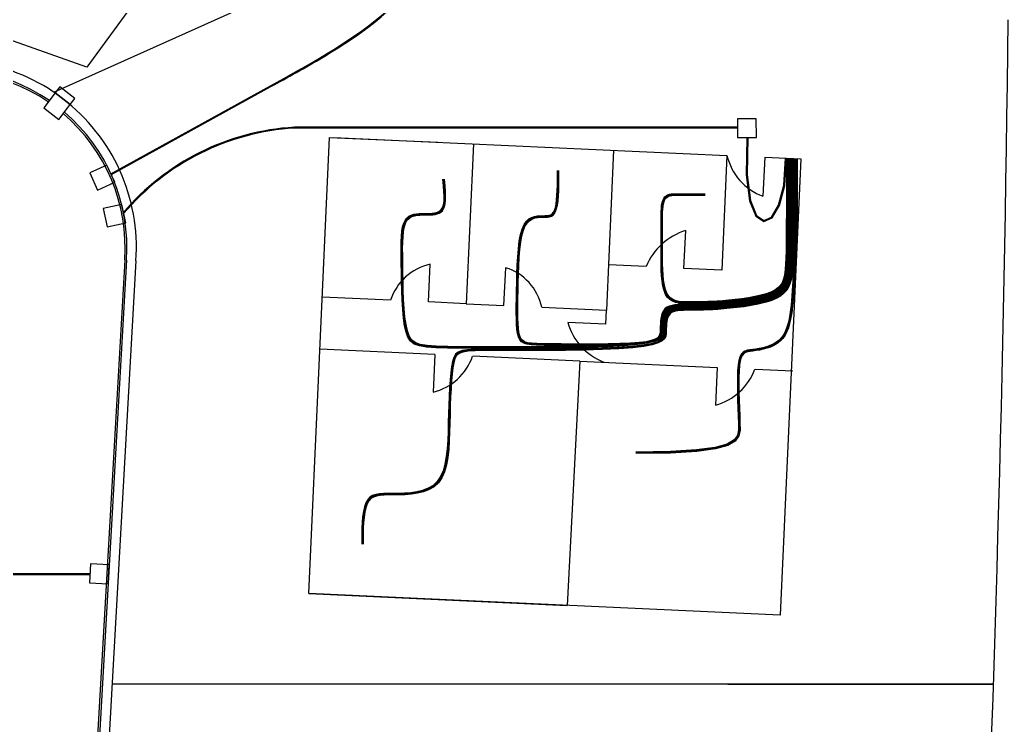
# Model space of a CAD drawing. Header units: millimetres. Extents: x 75 to 2709, y 49 to 1209.
# Drawn here: x 178.7 to 204.84, y 152.76 to 171.41 of the extents above; entities that cross this region are included whole.
import ezdxf

# ---------------------------------------------------------------- set-up
doc = ezdxf.new("R2010")
doc.units = ezdxf.units.MM
for name, color, linetype in [('Arquetas', 170, 'Continuous'), ('Canalizaciones', 10, 'Continuous'), ('Canalización Interior', 30, 'Continuous'), ('Canalización Secundaria', 90, 'Continuous'), ('Urbanización', 250, 'Continuous')]:
    doc.layers.add(name, color=color, linetype=linetype)

msp = doc.modelspace()

# ---------------------------------------------------------------- linework, layer by layer
at = {"layer": 'Arquetas'}
for points in [[(179.333, 169.077), (179.73, 168.773), (180.034, 169.17), (179.637, 169.474)], [(179.637, 169.474), (180.034, 169.17), (180.156, 169.329), (179.759, 169.633)], [(197.681, 168.292), (198.181, 168.292), (198.18, 168.792), (197.68, 168.792)], [(181.211, 167.11), (181.004, 167.564), (180.549, 167.357), (180.756, 166.902)], [(181.009, 165.932), (181.498, 166.035), (181.395, 166.524), (180.906, 166.421)], [(180.537, 156.523), (181.036, 156.496), (181.063, 156.995), (180.564, 157.023)]]:
    msp.add_lwpolyline(points, close=True, dxfattribs=at)
at = {"layer": 'Canalizaciones'}
for p, q in [((181.472, 165.053), (179.167, 124.485)), ((181.521, 165.05), (179.217, 124.482))]:
    msp.add_line(p, q, dxfattribs=at)
for centre, radius, start, end in [((176.794, 165.368), 4.739, 55.4389, 110.3004), ((176.794, 165.368), 4.689, 55.4389, 110.3004), ((176.818, 165.379), 4.665, 356.0364, 49.529), ((176.818, 165.379), 4.715, 356.0364, 49.529)]:
    msp.add_arc(centre, radius, start, end, dxfattribs=at)
at = {"layer": 'Canalización Interior'}
for points in [[(199.157, 167.741), (199.156, 166.994), (199.155, 166.395), (199.151, 165.925), (199.146, 165.563), (199.14, 165.29), (199.131, 165.084), (199.121, 164.927), (199.108, 164.797), (199.093, 164.678), (199.072, 164.567), (199.043, 164.463), (199.004, 164.368), (198.95, 164.28), (198.88, 164.2), (198.79, 164.128), (198.678, 164.065), (198.541, 164.009), (198.384, 163.962), (198.212, 163.921), (198.031, 163.887), (197.845, 163.859), (197.66, 163.835), (197.481, 163.816), (197.313, 163.802), (197.161, 163.79), (197.024, 163.781), (196.899, 163.775), (196.786, 163.771), (196.682, 163.769), (196.585, 163.767), (196.494, 163.767), (196.407, 163.767), (196.322, 163.767), (196.24, 163.765), (196.162, 163.761), (196.088, 163.754), (196.021, 163.742), (195.96, 163.724), (195.908, 163.699), (195.864, 163.666), (195.829, 163.624), (195.803, 163.573), (195.785, 163.516), (195.772, 163.454), (195.765, 163.389), (195.761, 163.321), (195.759, 163.252), (195.759, 163.184), (195.757, 163.117), (195.745, 163.054), (195.713, 162.994), (195.649, 162.938), (195.544, 162.887), (195.388, 162.842), (195.17, 162.802), (194.879, 162.77), (194.512, 162.745), (194.081, 162.727), (193.608, 162.714), (193.112, 162.706), (192.613, 162.702), (192.13, 162.7), (191.685, 162.7), (191.296, 162.701), (190.978, 162.701), (190.728, 162.697), (190.537, 162.685), (190.395, 162.661), (190.294, 162.622), (190.225, 162.564), (190.179, 162.482), (190.146, 162.374), (190.12, 162.236), (190.099, 162.072), (190.081, 161.885), (190.067, 161.68), (190.055, 161.46), (190.046, 161.23), (190.038, 160.994), (190.032, 160.756), (190.026, 160.52), (190.017, 160.289), (190.002, 160.067), (189.979, 159.857), (189.944, 159.662), (189.895, 159.485), (189.827, 159.331), (189.739, 159.201), (189.628, 159.098), (189.497, 159.021), (189.352, 158.965), (189.197, 158.927), (189.037, 158.903), (188.877, 158.89), (188.72, 158.885), (188.573, 158.884), (188.439, 158.884), (188.318, 158.881), (188.21, 158.873), (188.114, 158.856), (188.031, 158.827), (187.96, 158.783), (187.9, 158.721), (187.852, 158.638), (187.814, 158.533), (187.785, 158.408), (187.765, 158.269), (187.752, 158.121), (187.745, 157.969), (187.742, 157.818), (187.742, 157.673), (187.744, 157.539)], [(199.177, 167.74), (199.176, 166.993), (199.174, 166.395), (199.171, 165.925), (199.166, 165.563), (199.159, 165.289), (199.15, 165.083), (199.14, 164.925), (199.127, 164.795), (199.111, 164.675), (199.091, 164.562), (199.062, 164.457), (199.022, 164.36), (198.968, 164.271), (198.897, 164.189), (198.806, 164.116), (198.693, 164.051), (198.555, 163.995), (198.396, 163.946), (198.223, 163.905), (198.04, 163.87), (197.852, 163.841), (197.666, 163.817), (197.485, 163.798), (197.316, 163.782), (197.163, 163.771), (197.025, 163.762), (196.9, 163.755), (196.787, 163.751), (196.683, 163.749), (196.587, 163.747), (196.496, 163.747), (196.41, 163.747), (196.327, 163.747), (196.246, 163.745), (196.17, 163.742), (196.098, 163.735), (196.033, 163.723), (195.974, 163.706), (195.923, 163.681), (195.88, 163.649), (195.847, 163.608), (195.822, 163.56), (195.804, 163.504), (195.792, 163.444), (195.784, 163.38), (195.781, 163.313), (195.779, 163.245), (195.779, 163.177), (195.777, 163.11), (195.765, 163.046), (195.733, 162.985), (195.669, 162.928), (195.564, 162.875), (195.407, 162.828), (195.188, 162.787), (194.896, 162.753), (194.527, 162.727), (194.095, 162.708), (193.62, 162.695), (193.122, 162.687), (192.622, 162.682), (192.138, 162.68), (191.692, 162.68), (191.302, 162.681), (190.985, 162.681), (190.736, 162.677), (190.546, 162.665), (190.405, 162.642), (190.306, 162.603), (190.238, 162.545), (190.193, 162.464), (190.162, 162.357), (190.138, 162.221), (190.117, 162.058), (190.1, 161.873), (190.086, 161.669), (190.075, 161.451), (190.066, 161.222), (190.058, 160.987), (190.052, 160.749), (190.046, 160.513), (190.037, 160.281), (190.022, 160.058), (189.999, 159.846), (189.963, 159.65), (189.913, 159.472), (189.845, 159.315), (189.755, 159.184), (189.643, 159.081), (189.511, 159.002), (189.364, 158.946), (189.207, 158.907), (189.046, 158.883), (188.884, 158.871), (188.727, 158.865), (188.58, 158.864), (188.446, 158.864), (188.325, 158.861), (188.219, 158.853), (188.125, 158.836), (188.043, 158.808), (187.974, 158.765), (187.916, 158.704), (187.868, 158.623), (187.831, 158.519), (187.804, 158.397), (187.784, 158.261), (187.772, 158.115), (187.764, 157.966), (187.762, 157.816), (187.762, 157.673), (187.764, 157.539)], [(199.197, 167.739), (199.196, 166.992), (199.194, 166.394), (199.191, 165.924), (199.186, 165.562), (199.179, 165.289), (199.17, 165.082), (199.159, 164.923), (199.146, 164.792), (199.13, 164.671), (199.108, 164.557), (199.078, 164.451), (199.038, 164.352), (198.983, 164.261), (198.911, 164.178), (198.819, 164.104), (198.704, 164.037), (198.565, 163.98), (198.405, 163.93), (198.231, 163.888), (198.046, 163.852), (197.857, 163.822), (197.67, 163.798), (197.488, 163.779), (197.318, 163.763), (197.165, 163.751), (197.026, 163.742), (196.901, 163.736), (196.787, 163.731), (196.684, 163.729), (196.588, 163.727), (196.499, 163.727), (196.413, 163.727), (196.331, 163.727), (196.253, 163.725), (196.178, 163.722), (196.108, 163.715), (196.045, 163.704), (195.988, 163.687), (195.938, 163.664), (195.897, 163.633), (195.865, 163.593), (195.84, 163.546), (195.823, 163.492), (195.811, 163.433), (195.804, 163.371), (195.801, 163.305), (195.799, 163.238), (195.799, 163.17), (195.797, 163.103), (195.785, 163.038), (195.752, 162.976), (195.688, 162.917), (195.583, 162.863), (195.425, 162.814), (195.205, 162.772), (194.913, 162.737), (194.542, 162.71), (194.109, 162.69), (193.632, 162.676), (193.133, 162.667), (192.631, 162.662), (192.146, 162.66), (191.699, 162.66), (191.309, 162.661), (190.992, 162.661), (190.744, 162.657), (190.554, 162.645), (190.415, 162.622), (190.318, 162.584), (190.252, 162.527), (190.208, 162.447), (190.179, 162.341), (190.155, 162.205), (190.135, 162.044), (190.119, 161.861), (190.105, 161.658), (190.094, 161.442), (190.085, 161.214), (190.078, 160.98), (190.072, 160.742), (190.065, 160.506), (190.056, 160.273), (190.042, 160.049), (190.018, 159.836), (189.982, 159.638), (189.931, 159.458), (189.862, 159.3), (189.772, 159.168), (189.658, 159.063), (189.524, 158.984), (189.376, 158.927), (189.218, 158.888), (189.055, 158.864), (188.892, 158.851), (188.734, 158.845), (188.586, 158.844), (188.452, 158.844), (188.333, 158.841), (188.228, 158.833), (188.135, 158.816), (188.055, 158.789), (187.987, 158.746), (187.931, 158.687), (187.885, 158.608), (187.849, 158.506), (187.822, 158.386), (187.803, 158.253), (187.791, 158.11), (187.784, 157.962), (187.782, 157.815), (187.782, 157.672), (187.784, 157.539)], [(199.137, 167.742), (199.136, 166.994), (199.135, 166.395), (199.131, 165.925), (199.126, 165.564), (199.12, 165.291), (199.111, 165.086), (199.101, 164.929), (199.088, 164.8), (199.073, 164.682), (199.053, 164.572), (199.024, 164.47), (198.985, 164.375), (198.932, 164.289), (198.863, 164.211), (198.774, 164.14), (198.662, 164.078), (198.527, 164.024), (198.372, 163.978), (198.202, 163.938), (198.022, 163.904), (197.838, 163.876), (197.654, 163.854), (197.477, 163.835), (197.31, 163.821), (197.159, 163.81), (197.023, 163.801), (196.898, 163.795), (196.785, 163.791), (196.681, 163.789), (196.584, 163.787), (196.492, 163.787), (196.403, 163.787), (196.317, 163.787), (196.233, 163.785), (196.154, 163.781), (196.078, 163.774), (196.009, 163.761), (195.947, 163.743), (195.892, 163.717), (195.847, 163.683), (195.811, 163.639), (195.785, 163.587), (195.765, 163.528), (195.753, 163.465), (195.745, 163.397), (195.741, 163.328), (195.739, 163.259), (195.739, 163.19), (195.737, 163.124), (195.723, 163.062), (195.684, 163.003), (195.608, 162.949), (195.484, 162.899), (195.298, 162.855), (195.039, 162.818), (194.694, 162.787), (194.257, 162.763), (193.745, 162.746), (193.181, 162.734), (192.59, 162.726), (191.993, 162.723), (191.414, 162.722), (190.876, 162.723), (190.403, 162.725), (190.013, 162.728), (189.7, 162.735), (189.455, 162.753), (189.269, 162.784), (189.132, 162.835), (189.034, 162.909), (188.965, 163.012), (188.916, 163.148), (188.878, 163.32), (188.849, 163.522), (188.827, 163.748), (188.812, 163.99), (188.801, 164.24), (188.795, 164.491), (188.79, 164.735), (188.788, 164.966), (188.786, 165.177), (188.785, 165.368), (188.788, 165.538), (188.794, 165.689), (188.806, 165.82), (188.825, 165.933), (188.852, 166.028), (188.888, 166.105), (188.934, 166.166), (188.989, 166.211), (189.051, 166.244), (189.119, 166.265), (189.191, 166.279), (189.264, 166.285), (189.338, 166.288), (189.411, 166.288), (189.481, 166.288), (189.547, 166.29), (189.609, 166.293), (189.666, 166.301), (189.719, 166.313), (189.766, 166.33), (189.808, 166.355), (189.843, 166.388), (189.872, 166.431), (189.894, 166.485), (189.91, 166.553), (189.919, 166.638), (189.921, 166.742), (189.918, 166.867), (189.907, 167.016), (189.891, 167.191)], [(199.117, 167.743), (199.116, 166.995), (199.115, 166.396), (199.111, 165.926), (199.106, 165.564), (199.1, 165.291), (199.091, 165.087), (199.081, 164.93), (199.069, 164.802), (199.054, 164.685), (199.034, 164.577), (199.006, 164.476), (198.967, 164.383), (198.914, 164.298), (198.846, 164.222), (198.757, 164.153), (198.647, 164.092), (198.513, 164.039), (198.36, 163.993), (198.191, 163.954), (198.013, 163.922), (197.83, 163.894), (197.649, 163.872), (197.473, 163.854), (197.307, 163.84), (197.157, 163.829), (197.021, 163.821), (196.898, 163.815), (196.784, 163.811), (196.68, 163.808), (196.582, 163.807), (196.49, 163.807), (196.4, 163.807), (196.312, 163.807), (196.227, 163.805), (196.145, 163.801), (196.068, 163.793), (195.997, 163.78), (195.933, 163.761), (195.877, 163.735), (195.83, 163.699), (195.794, 163.654), (195.766, 163.601), (195.746, 163.54), (195.733, 163.475), (195.725, 163.406), (195.721, 163.336), (195.719, 163.266), (195.719, 163.197), (195.717, 163.131), (195.703, 163.07), (195.664, 163.012), (195.589, 162.959), (195.465, 162.911), (195.28, 162.869), (195.021, 162.833), (194.677, 162.804), (194.242, 162.781), (193.731, 162.764), (193.17, 162.753), (192.58, 162.746), (191.986, 162.742), (191.409, 162.742), (190.874, 162.743), (190.403, 162.744), (190.015, 162.747), (189.705, 162.755), (189.463, 162.772), (189.279, 162.803), (189.144, 162.854), (189.048, 162.927), (188.981, 163.029), (188.933, 163.164), (188.896, 163.335), (188.868, 163.536), (188.846, 163.76), (188.831, 163.999), (188.821, 164.247), (188.814, 164.495), (188.81, 164.738), (188.808, 164.966), (188.806, 165.175), (188.805, 165.363), (188.808, 165.531), (188.814, 165.679), (188.825, 165.809), (188.844, 165.92), (188.869, 166.013), (188.904, 166.089), (188.949, 166.148), (189.003, 166.193), (189.063, 166.224), (189.13, 166.246), (189.2, 166.259), (189.272, 166.265), (189.345, 166.268), (189.417, 166.268), (189.487, 166.268), (189.554, 166.27), (189.617, 166.274), (189.676, 166.281), (189.73, 166.294), (189.779, 166.312), (189.822, 166.338), (189.859, 166.373), (189.889, 166.418), (189.912, 166.474), (189.929, 166.545), (189.938, 166.633), (189.941, 166.739), (189.937, 166.867), (189.927, 167.017), (189.91, 167.194)], [(199.097, 167.744), (199.096, 166.995), (199.095, 166.396), (199.091, 165.926), (199.086, 165.565), (199.08, 165.292), (199.072, 165.088), (199.061, 164.932), (199.049, 164.805), (199.034, 164.689), (199.014, 164.582), (198.987, 164.482), (198.948, 164.391), (198.896, 164.308), (198.828, 164.232), (198.741, 164.165), (198.632, 164.105), (198.499, 164.054), (198.347, 164.009), (198.18, 163.971), (198.004, 163.939), (197.823, 163.912), (197.643, 163.891), (197.468, 163.873), (197.304, 163.859), (197.155, 163.849), (197.02, 163.84), (196.897, 163.835), (196.784, 163.831), (196.679, 163.828), (196.581, 163.827), (196.487, 163.827), (196.397, 163.827), (196.308, 163.826), (196.221, 163.825), (196.137, 163.821), (196.058, 163.813), (195.985, 163.8), (195.919, 163.78), (195.862, 163.752), (195.814, 163.716), (195.776, 163.669), (195.747, 163.614), (195.727, 163.552), (195.713, 163.486), (195.705, 163.415), (195.701, 163.344), (195.699, 163.273), (195.699, 163.204), (195.697, 163.138), (195.683, 163.077), (195.644, 163.021), (195.569, 162.969), (195.446, 162.923), (195.261, 162.883), (195.003, 162.848), (194.661, 162.82), (194.226, 162.799), (193.718, 162.783), (193.158, 162.772), (192.571, 162.765), (191.978, 162.762), (191.404, 162.762), (190.872, 162.763), (190.404, 162.764), (190.018, 162.767), (189.71, 162.775), (189.47, 162.792), (189.289, 162.823), (189.156, 162.873), (189.061, 162.946), (188.996, 163.047), (188.949, 163.181), (188.914, 163.35), (188.886, 163.549), (188.866, 163.771), (188.851, 164.008), (188.841, 164.254), (188.834, 164.5), (188.83, 164.74), (188.828, 164.966), (188.826, 165.172), (188.825, 165.358), (188.827, 165.524), (188.834, 165.67), (188.845, 165.797), (188.862, 165.906), (188.887, 165.998), (188.921, 166.072), (188.965, 166.13), (189.017, 166.174), (189.076, 166.205), (189.14, 166.226), (189.209, 166.239), (189.28, 166.245), (189.352, 166.248), (189.424, 166.248), (189.494, 166.248), (189.561, 166.25), (189.626, 166.254), (189.686, 166.262), (189.742, 166.275), (189.792, 166.295), (189.837, 166.322), (189.875, 166.358), (189.906, 166.405), (189.93, 166.464), (189.947, 166.538), (189.957, 166.628), (189.961, 166.737), (189.957, 166.866), (189.947, 167.018), (189.93, 167.196)], [(199.077, 167.745), (199.076, 166.996), (199.075, 166.397), (199.071, 165.926), (199.067, 165.565), (199.06, 165.293), (199.052, 165.089), (199.042, 164.934), (199.03, 164.807), (199.015, 164.693), (198.995, 164.586), (198.968, 164.488), (198.93, 164.399), (198.879, 164.317), (198.811, 164.243), (198.725, 164.177), (198.617, 164.119), (198.486, 164.068), (198.335, 164.025), (198.17, 163.987), (197.995, 163.956), (197.816, 163.93), (197.637, 163.909), (197.464, 163.892), (197.302, 163.879), (197.153, 163.868), (197.019, 163.86), (196.896, 163.854), (196.783, 163.851), (196.678, 163.848), (196.579, 163.847), (196.485, 163.847), (196.393, 163.847), (196.303, 163.846), (196.214, 163.845), (196.129, 163.841), (196.048, 163.832), (195.974, 163.819), (195.906, 163.799), (195.847, 163.77), (195.797, 163.733), (195.758, 163.685), (195.729, 163.628), (195.708, 163.564), (195.694, 163.496), (195.685, 163.424), (195.681, 163.352), (195.679, 163.28), (195.679, 163.21), (195.678, 163.145), (195.67, 163.085), (195.649, 163.03), (195.608, 162.98), (195.54, 162.936), (195.44, 162.898), (195.299, 162.866), (195.111, 162.841), (194.874, 162.822), (194.595, 162.808), (194.289, 162.8), (193.966, 162.796), (193.639, 162.794), (193.321, 162.795), (193.025, 162.797), (192.762, 162.799), (192.542, 162.801), (192.363, 162.805), (192.221, 162.814), (192.11, 162.83), (192.026, 162.857), (191.965, 162.895), (191.92, 162.949), (191.888, 163.021), (191.865, 163.113), (191.849, 163.224), (191.838, 163.354), (191.832, 163.501), (191.83, 163.665), (191.831, 163.844), (191.834, 164.038), (191.838, 164.246), (191.843, 164.465), (191.848, 164.692), (191.856, 164.919), (191.869, 165.142), (191.886, 165.355), (191.911, 165.552), (191.943, 165.727), (191.985, 165.875), (192.037, 165.992), (192.098, 166.079), (192.165, 166.142), (192.237, 166.184), (192.311, 166.21), (192.385, 166.223), (192.457, 166.228), (192.526, 166.228), (192.588, 166.229), (192.645, 166.232), (192.695, 166.24), (192.74, 166.255), (192.779, 166.281), (192.813, 166.32), (192.842, 166.374), (192.865, 166.445), (192.883, 166.536), (192.896, 166.644), (192.906, 166.764), (192.913, 166.893), (192.917, 167.027), (192.919, 167.163), (192.919, 167.296), (192.919, 167.423)], [(199.057, 167.745), (199.056, 166.997), (199.055, 166.397), (199.051, 165.927), (199.047, 165.565), (199.04, 165.293), (199.032, 165.09), (199.022, 164.935), (199.01, 164.81), (198.995, 164.696), (198.976, 164.591), (198.949, 164.495), (198.911, 164.406), (198.861, 164.326), (198.794, 164.254), (198.709, 164.189), (198.602, 164.132), (198.472, 164.083), (198.323, 164.04), (198.159, 164.004), (197.986, 163.974), (197.809, 163.948), (197.632, 163.928), (197.46, 163.911), (197.299, 163.898), (197.151, 163.887), (197.017, 163.88), (196.895, 163.874), (196.782, 163.871), (196.677, 163.868), (196.578, 163.867), (196.483, 163.867), (196.39, 163.867), (196.298, 163.866), (196.208, 163.865), (196.121, 163.861), (196.038, 163.852), (195.962, 163.838), (195.892, 163.817), (195.831, 163.788), (195.78, 163.749), (195.74, 163.7), (195.71, 163.642), (195.689, 163.576), (195.674, 163.506), (195.666, 163.433), (195.661, 163.359), (195.659, 163.287), (195.659, 163.217), (195.658, 163.152), (195.65, 163.093), (195.629, 163.039), (195.589, 162.991), (195.521, 162.949), (195.421, 162.912), (195.281, 162.882), (195.095, 162.858), (194.858, 162.84), (194.582, 162.827), (194.277, 162.819), (193.956, 162.815), (193.632, 162.814), (193.317, 162.815), (193.022, 162.817), (192.762, 162.819), (192.545, 162.821), (192.368, 162.825), (192.228, 162.834), (192.12, 162.85), (192.038, 162.876), (191.978, 162.914), (191.936, 162.967), (191.905, 163.038), (191.883, 163.128), (191.868, 163.237), (191.858, 163.365), (191.852, 163.51), (191.85, 163.672), (191.852, 163.849), (191.855, 164.04), (191.858, 164.246), (191.863, 164.463), (191.868, 164.687), (191.876, 164.912), (191.888, 165.133), (191.905, 165.343), (191.929, 165.538), (191.96, 165.712), (192.001, 165.859), (192.052, 165.974), (192.111, 166.061), (192.177, 166.123), (192.247, 166.165), (192.319, 166.19), (192.393, 166.203), (192.464, 166.208), (192.532, 166.208), (192.595, 166.209), (192.652, 166.212), (192.704, 166.22), (192.751, 166.236), (192.792, 166.262), (192.827, 166.302), (192.857, 166.357), (192.881, 166.43), (192.901, 166.523), (192.915, 166.633), (192.925, 166.756), (192.932, 166.887), (192.936, 167.024), (192.939, 167.161), (192.939, 167.296), (192.939, 167.423)], [(199.037, 167.746), (199.037, 166.997), (199.035, 166.398), (199.032, 165.927), (199.027, 165.566), (199.021, 165.295), (199.013, 165.092), (199.004, 164.939), (198.993, 164.815), (198.98, 164.704), (198.962, 164.601), (198.937, 164.507), (198.901, 164.422), (198.852, 164.344), (198.788, 164.274), (198.704, 164.212), (198.598, 164.157), (198.47, 164.108), (198.321, 164.066), (198.158, 164.03), (197.986, 163.999), (197.809, 163.973), (197.632, 163.951), (197.46, 163.934), (197.299, 163.92), (197.151, 163.909), (197.017, 163.901), (196.895, 163.895), (196.782, 163.891), (196.676, 163.888), (196.577, 163.887), (196.481, 163.887), (196.387, 163.887), (196.294, 163.886), (196.202, 163.885), (196.113, 163.88), (196.028, 163.872), (195.95, 163.857), (195.879, 163.836), (195.816, 163.806), (195.764, 163.766), (195.723, 163.715), (195.692, 163.655), (195.67, 163.589), (195.655, 163.517), (195.646, 163.442), (195.641, 163.367), (195.639, 163.294), (195.639, 163.224), (195.638, 163.159), (195.63, 163.101), (195.61, 163.048), (195.569, 163.001), (195.502, 162.961), (195.402, 162.926), (195.263, 162.897), (195.078, 162.874), (194.843, 162.858), (194.568, 162.846), (194.265, 162.839), (193.947, 162.835), (193.625, 162.834), (193.312, 162.835), (193.02, 162.837), (192.762, 162.839), (192.547, 162.841), (192.373, 162.846), (192.236, 162.854), (192.13, 162.87), (192.05, 162.895), (191.992, 162.933), (191.951, 162.985), (191.923, 163.054), (191.901, 163.143), (191.887, 163.251), (191.877, 163.377), (191.872, 163.52), (191.87, 163.679), (191.872, 163.854), (191.875, 164.043), (191.878, 164.245), (191.883, 164.46), (191.888, 164.681), (191.896, 164.904), (191.907, 165.123), (191.924, 165.332), (191.947, 165.525), (191.978, 165.697), (192.018, 165.842), (192.067, 165.956), (192.125, 166.042), (192.189, 166.104), (192.257, 166.145), (192.328, 166.17), (192.4, 166.183), (192.471, 166.188), (192.539, 166.188), (192.602, 166.189), (192.66, 166.192), (192.713, 166.2), (192.761, 166.217), (192.804, 166.244), (192.841, 166.284), (192.872, 166.34), (192.898, 166.415), (192.918, 166.51), (192.934, 166.623), (192.944, 166.748), (192.952, 166.882), (192.956, 167.02), (192.959, 167.16), (192.959, 167.295), (192.959, 167.423)], [(199.257, 167.736), (199.261, 166.991), (199.26, 166.394), (199.254, 165.926), (199.246, 165.564), (199.236, 165.288), (199.224, 165.078), (199.213, 164.912), (199.202, 164.769), (199.193, 164.633), (199.185, 164.498), (199.178, 164.366), (199.17, 164.236), (199.162, 164.108), (199.153, 163.982), (199.141, 163.857), (199.127, 163.734), (199.11, 163.612), (199.088, 163.492), (199.061, 163.377), (199.028, 163.267), (198.987, 163.164), (198.939, 163.069), (198.881, 162.984), (198.813, 162.91), (198.734, 162.847), (198.646, 162.796), (198.553, 162.754), (198.456, 162.721), (198.359, 162.696), (198.264, 162.676), (198.173, 162.661), (198.09, 162.65), (198.016, 162.641), (197.952, 162.629), (197.896, 162.612), (197.849, 162.583), (197.811, 162.54), (197.779, 162.477), (197.755, 162.39), (197.738, 162.275), (197.726, 162.13), (197.72, 161.958), (197.718, 161.767), (197.721, 161.563), (197.725, 161.351), (197.732, 161.139), (197.74, 160.933), (197.748, 160.738), (197.751, 160.561), (197.72, 160.404), (197.622, 160.267), (197.426, 160.153), (197.097, 160.061), (196.603, 159.994), (195.912, 159.953), (194.989, 159.938)], [(199.017, 167.747), (199.017, 166.998), (199.015, 166.398), (199.012, 165.928), (199.008, 165.567), (199.003, 165.296), (198.997, 165.095), (198.989, 164.943), (198.979, 164.821), (198.968, 164.712), (198.952, 164.612), (198.929, 164.521), (198.895, 164.439), (198.848, 164.364), (198.785, 164.297), (198.702, 164.237), (198.598, 164.183), (198.47, 164.135), (198.322, 164.093), (198.16, 164.057), (197.987, 164.025), (197.81, 163.998), (197.633, 163.976), (197.461, 163.957), (197.299, 163.942), (197.152, 163.93), (197.018, 163.922), (196.895, 163.915), (196.782, 163.911), (196.677, 163.909), (196.578, 163.907), (196.483, 163.907), (196.39, 163.907), (196.298, 163.907), (196.208, 163.91), (196.121, 163.919), (196.038, 163.937), (195.962, 163.965), (195.892, 164.008), (195.831, 164.067), (195.78, 164.146), (195.74, 164.247), (195.71, 164.365), (195.689, 164.498), (195.674, 164.641), (195.666, 164.789), (195.661, 164.938), (195.659, 165.085), (195.659, 165.225), (195.659, 165.355), (195.659, 165.475), (195.659, 165.587), (195.659, 165.692), (195.659, 165.792), (195.659, 165.887), (195.659, 165.98), (195.659, 166.072), (195.659, 166.163), (195.66, 166.253), (195.663, 166.341), (195.668, 166.424), (195.676, 166.502), (195.689, 166.572), (195.706, 166.634), (195.729, 166.686), (195.758, 166.726), (195.794, 166.757), (195.834, 166.779), (195.879, 166.794), (195.928, 166.803), (195.98, 166.807), (196.034, 166.809), (196.09, 166.809), (196.148, 166.809), (196.21, 166.809), (196.279, 166.809), (196.357, 166.809), (196.448, 166.809), (196.554, 166.809), (196.678, 166.809), (196.824, 166.809)], [(198.997, 167.748), (198.997, 166.999), (198.995, 166.399), (198.993, 165.928), (198.99, 165.567), (198.985, 165.297), (198.979, 165.096), (198.972, 164.944), (198.962, 164.823), (198.951, 164.715), (198.935, 164.617), (198.912, 164.527), (198.878, 164.446), (198.832, 164.373), (198.769, 164.307), (198.687, 164.248), (198.583, 164.196), (198.457, 164.149), (198.31, 164.108), (198.149, 164.073), (197.978, 164.042), (197.803, 164.016), (197.627, 163.994), (197.457, 163.976), (197.296, 163.961), (197.15, 163.95), (197.016, 163.941), (196.894, 163.935), (196.782, 163.931), (196.678, 163.929), (196.579, 163.927), (196.485, 163.927), (196.393, 163.927), (196.303, 163.927), (196.214, 163.93), (196.129, 163.939), (196.048, 163.956), (195.974, 163.984), (195.906, 164.026), (195.847, 164.085), (195.797, 164.163), (195.758, 164.262), (195.729, 164.379), (195.708, 164.51), (195.694, 164.651), (195.685, 164.797), (195.681, 164.945), (195.679, 165.09), (195.679, 165.229), (195.679, 165.358), (195.679, 165.477), (195.679, 165.588), (195.679, 165.692), (195.679, 165.791), (195.679, 165.886), (195.679, 165.978), (195.679, 166.068), (195.679, 166.158), (195.68, 166.247), (195.683, 166.333), (195.687, 166.414), (195.695, 166.49), (195.707, 166.558), (195.724, 166.619), (195.746, 166.669), (195.774, 166.709), (195.807, 166.738), (195.846, 166.76), (195.889, 166.774), (195.936, 166.783), (195.986, 166.787), (196.039, 166.789), (196.094, 166.789), (196.151, 166.789), (196.212, 166.789), (196.28, 166.789), (196.358, 166.789), (196.448, 166.789), (196.554, 166.789), (196.678, 166.789), (196.824, 166.789)], [(198.977, 167.749), (198.977, 166.999), (198.975, 166.399), (198.973, 165.928), (198.97, 165.568), (198.965, 165.297), (198.959, 165.097), (198.952, 164.946), (198.943, 164.826), (198.932, 164.719), (198.916, 164.621), (198.893, 164.533), (198.86, 164.453), (198.813, 164.382), (198.751, 164.317), (198.67, 164.26), (198.568, 164.209), (198.443, 164.164), (198.298, 164.124), (198.138, 164.089), (197.969, 164.059), (197.795, 164.033), (197.621, 164.012), (197.452, 163.994), (197.293, 163.98), (197.148, 163.969), (197.015, 163.961), (196.894, 163.955), (196.782, 163.951), (196.678, 163.948), (196.581, 163.947), (196.487, 163.947), (196.397, 163.947), (196.308, 163.947), (196.221, 163.95), (196.137, 163.959), (196.058, 163.976), (195.985, 164.004), (195.919, 164.045), (195.862, 164.103), (195.814, 164.18), (195.776, 164.277), (195.747, 164.393), (195.727, 164.522), (195.713, 164.661), (195.705, 164.805), (195.701, 164.951), (195.699, 165.095), (195.699, 165.232), (195.699, 165.36), (195.699, 165.478), (195.699, 165.589), (195.699, 165.692), (195.699, 165.79), (195.699, 165.885), (195.699, 165.976), (195.699, 166.065), (195.699, 166.154), (195.7, 166.241), (195.702, 166.325), (195.707, 166.404), (195.715, 166.478), (195.726, 166.545), (195.742, 166.603), (195.762, 166.652), (195.789, 166.691), (195.821, 166.72), (195.858, 166.741), (195.899, 166.754), (195.944, 166.763), (195.993, 166.767), (196.044, 166.769), (196.097, 166.769), (196.153, 166.769), (196.213, 166.769), (196.281, 166.769), (196.358, 166.769), (196.448, 166.769), (196.554, 166.769), (196.678, 166.769), (196.824, 166.769)]]:
    msp.add_lwpolyline(points, dxfattribs=at)
for points in [[(199.217, 167.738), (199.221, 167), (199.22, 166.4), (199.215, 165.93), (199.206, 165.567), (199.196, 165.291), (199.184, 165.081), (199.173, 164.915), (199.162, 164.772, 0.002084), (199.162, 164.772), (199.153, 164.635, 0.001979), (199.153, 164.635), (199.145, 164.501, 0.000853), (199.145, 164.501), (199.138, 164.369), (199.13, 164.239), (199.122, 164.111), (199.113, 163.985), (199.101, 163.861), (199.087, 163.739), (199.07, 163.618), (199.049, 163.501), (199.022, 163.388), (198.99, 163.28), (198.951, 163.181), (198.904, 163.09), (198.849, 163.009), (198.785, 162.939), (198.711, 162.88), (198.628, 162.832), (198.538, 162.792), (198.445, 162.76), (198.35, 162.735), (198.257, 162.716), (198.167, 162.701), (198.085, 162.69), (198.011, 162.681, 0.012268), (198.009, 162.68), (197.945, 162.669, 0.033798), (197.939, 162.668), (197.884, 162.65, 0.058919), (197.876, 162.646), (197.829, 162.617, 0.074204), (197.82, 162.61), (197.781, 162.566, 0.066914), (197.775, 162.557), (197.743, 162.494, 0.047336), (197.741, 162.487), (197.717, 162.401, 0.030086), (197.716, 162.396), (197.698, 162.281, 0.018293), (197.698, 162.278), (197.686, 162.133, 0.010719), (197.686, 162.131), (197.68, 161.96, 0.006785), (197.68, 161.959), (197.678, 161.768, 0.0046), (197.678, 161.767), (197.681, 161.562, 0.003241), (197.681, 161.562), (197.685, 161.35, 0.002307), (197.685, 161.35), (197.692, 161.138, 0.001595), (197.692, 161.138), (197.7, 160.931, 0.000978), (197.7, 160.931), (197.708, 160.737), (197.711, 160.565), (197.682, 160.42), (197.595, 160.298), (197.41, 160.19), (197.089, 160.101), (196.599, 160.034), (195.91, 159.993), (194.989, 159.978)], [(199.237, 167.737), (199.241, 167), (199.24, 166.4), (199.234, 165.929), (199.226, 165.566), (199.216, 165.29), (199.204, 165.079), (199.193, 164.913), (199.182, 164.771, 0.002084), (199.182, 164.771), (199.173, 164.634, 0.001979), (199.173, 164.634), (199.165, 164.5, 0.000853), (199.165, 164.499), (199.158, 164.367), (199.15, 164.237), (199.142, 164.11), (199.133, 163.983), (199.121, 163.859), (199.107, 163.736), (199.09, 163.615), (199.068, 163.497), (199.042, 163.382), (199.009, 163.274), (198.969, 163.173), (198.921, 163.08), (198.865, 162.997), (198.799, 162.924), (198.722, 162.864), (198.637, 162.814), (198.546, 162.773), (198.451, 162.741), (198.355, 162.715), (198.26, 162.696), (198.17, 162.681), (198.087, 162.67), (198.014, 162.661, 0.012268), (198.013, 162.661), (197.948, 162.649, 0.033798), (197.946, 162.648), (197.89, 162.631, 0.058919), (197.886, 162.629), (197.839, 162.6, 0.074204), (197.834, 162.596), (197.796, 162.553, 0.066914), (197.793, 162.548), (197.761, 162.486, 0.047336), (197.76, 162.482), (197.736, 162.395, 0.030086), (197.735, 162.393), (197.718, 162.278, 0.018293), (197.718, 162.277), (197.706, 162.131, 0.010719), (197.706, 162.131), (197.7, 161.959, 0.006785), (197.7, 161.959), (197.698, 161.768, 0.0046), (197.698, 161.767), (197.701, 161.563, 0.003241), (197.701, 161.562), (197.705, 161.351, 0.002307), (197.705, 161.351), (197.712, 161.139, 0.001595), (197.712, 161.138), (197.72, 160.932, 0.000978), (197.72, 160.932), (197.728, 160.738), (197.731, 160.563), (197.701, 160.412), (197.609, 160.283), (197.418, 160.171), (197.093, 160.081), (196.601, 160.014), (195.911, 159.973), (194.989, 159.958)]]:
    msp.add_lwpolyline(points, format="xyb", dxfattribs=at)
at = {"layer": 'Canalización Secundaria'}
for p, q in [((181.107, 167.338), (185.328, 169.662)), ((181.119, 167.316), (185.34, 169.64)), ((197.68, 168.567), (185.963, 168.567)), ((197.68, 168.542), (185.963, 168.542)), ((172.234, 156.77), (180.549, 156.77)), ((172.234, 156.745), (180.549, 156.745))]:
    msp.add_line(p, q, dxfattribs=at)
for points in [[(197.931, 168.292), (197.909, 167.308), (197.999, 166.622), (198.165, 166.216), (198.375, 166.071), (198.595, 166.17), (198.791, 166.495), (198.93, 167.027), (198.977, 167.749)], [(197.956, 168.292), (197.934, 167.31), (198.023, 166.629), (198.185, 166.232), (198.378, 166.1), (198.578, 166.19), (198.768, 166.505), (198.905, 167.031), (198.952, 167.751)]]:
    msp.add_lwpolyline(points, dxfattribs=at)
for radius in [6.431, 6.406]:
    msp.add_arc((186.337, 162.147), radius, 93.3532, 139.7901, dxfattribs=at)
msp.add_open_spline([(185.328, 169.662), (187.191, 170.688), (189.805, 172.083), (189.805, 174.21)], degree=3, dxfattribs=at)
msp.add_open_spline([(185.34, 169.64), (185.557, 169.76), (185.784, 169.884), (186.481, 170.275), (186.966, 170.558), (188.351, 171.489), (189.184, 172.218), (189.741, 173.444), (189.83, 173.815), (189.83, 174.21)], degree=3, knots=[0, 0, 0, 0, 0.743763, 0.743763, 2.23129, 2.23129, 5.206342, 5.206342, 6.382376, 6.382376, 6.382376, 6.382376], dxfattribs=at)
at = {"layer": 'Urbanización'}
for p, q in [((187.854, 173.197), (179.593, 169.482)), ((182.45, 172.858), (180.475, 170.159)), ((180.475, 170.159), (177.361, 171.248)), ((186.344, 156.235), (186.892, 168.298)), ((186.892, 168.298), (189.758, 168.168)), ((187.005, 168.293), (197.403, 167.821)), ((190.699, 168.125), (190.505, 163.901)), ((194.406, 167.957), (194.213, 163.729)), ((197.403, 167.821), (197.265, 164.79)), ((198.404, 167.775), (198.356, 166.742)), ((198.404, 167.775), (199.355, 167.732)), ((199.355, 167.732), (198.807, 155.669)), ((199.355, 167.732), (198.807, 155.669)), ((196.266, 164.836), (196.312, 165.835)), ((181.771, 165.036), (179.175, 119.331)), ((189.506, 163.947), (189.552, 164.946)), ((191.504, 163.855), (191.55, 164.853)), ((195.267, 164.882), (194.268, 164.928)), ((197.265, 164.79), (196.266, 164.836)), ((188.507, 163.993), (186.7, 164.074)), ((190.505, 163.901), (189.506, 163.947)), ((190.505, 163.901), (191.504, 163.855)), ((192.503, 163.808), (194.213, 163.729)), ((194.195, 163.358), (194.213, 163.729)), ((194.195, 163.358), (193.196, 163.405)), ((189.678, 162.562), (186.638, 162.7)), ((189.678, 162.562), (189.632, 161.563)), ((193.513, 162.385), (190.677, 162.516)), ((193.513, 162.385), (193.176, 155.925)), ((193.513, 162.385), (197.146, 162.217)), ((197.146, 162.217), (197.1, 161.218)), ((198.145, 162.171), (199.144, 162.125)), ((198.807, 155.669), (186.344, 156.235)), ((186.344, 156.235), (193.176, 155.925)), ((204.452, 153.84), (181.137, 153.84)), ((197.429, 153.84), (204.452, 153.84))]:
    msp.add_line(p, q, dxfattribs=at)
for centre, radius, start, end in [((-619.576, 180.971), 824.475, 355.53743, 359.335411), ((176.818, 165.379), 4.965, 356.0364, 109.1005), ((198.892, 168.175), 1.531, 193.3991, 249.4864), ((196.786, 164.266), 1.639, 106.7977, 157.9144), ((189.862, 163.557), 1.423, 102.5564, 162.1558), ((191.143, 163.526), 1.388, 11.7414, 72.9707), ((194.709, 163.821), 1.568, 195.3905, 249.0977), ((189.278, 163), 1.48, 283.8059, 340.9062), ((196.686, 162.721), 1.559, 285.3841, 339.3281)]:
    msp.add_arc(centre, radius, start, end, dxfattribs=at)

doc.saveas('drawing.dxf')
